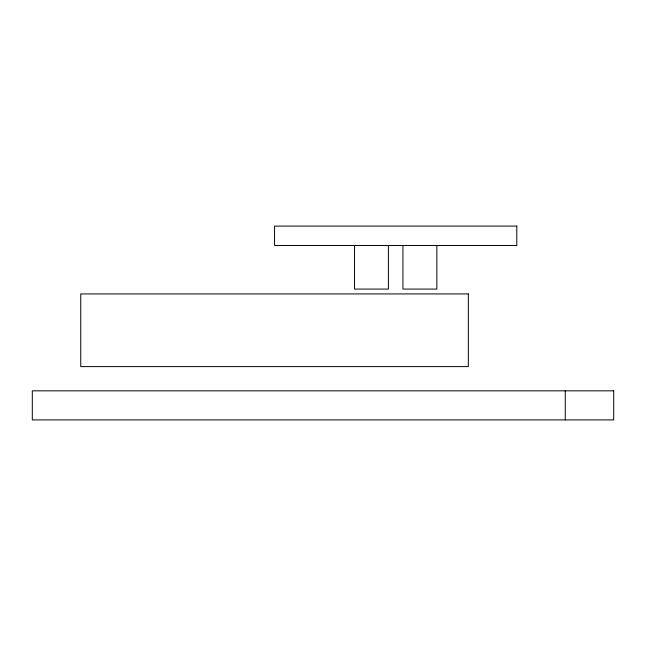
<?xml version="1.0" encoding="UTF-8"?>
<svg xmlns="http://www.w3.org/2000/svg" width="646" height="646" viewBox="0 0 646 646"><rect width="100%" height="100%" fill="white"/><g stroke="black" fill="none" stroke-linecap="round" stroke-linejoin="round"><path stroke-width="0.97" d="M565.25 390.83L565.25 419.9M436.858 245.48L436.858 289.085L402.942 289.085L402.942 245.48M388.407 245.48L388.407 289.085L354.493 289.085L354.493 245.48M516.8 226.1L274.55 226.1L274.55 245.48L516.8 245.48L516.8 226.1M468.35 293.93L80.75 293.93L80.75 366.605L468.35 366.605L468.35 293.93M613.7 390.83L32.3 390.83L32.3 419.9L613.7 419.9L613.7 390.83"/></g></svg>
